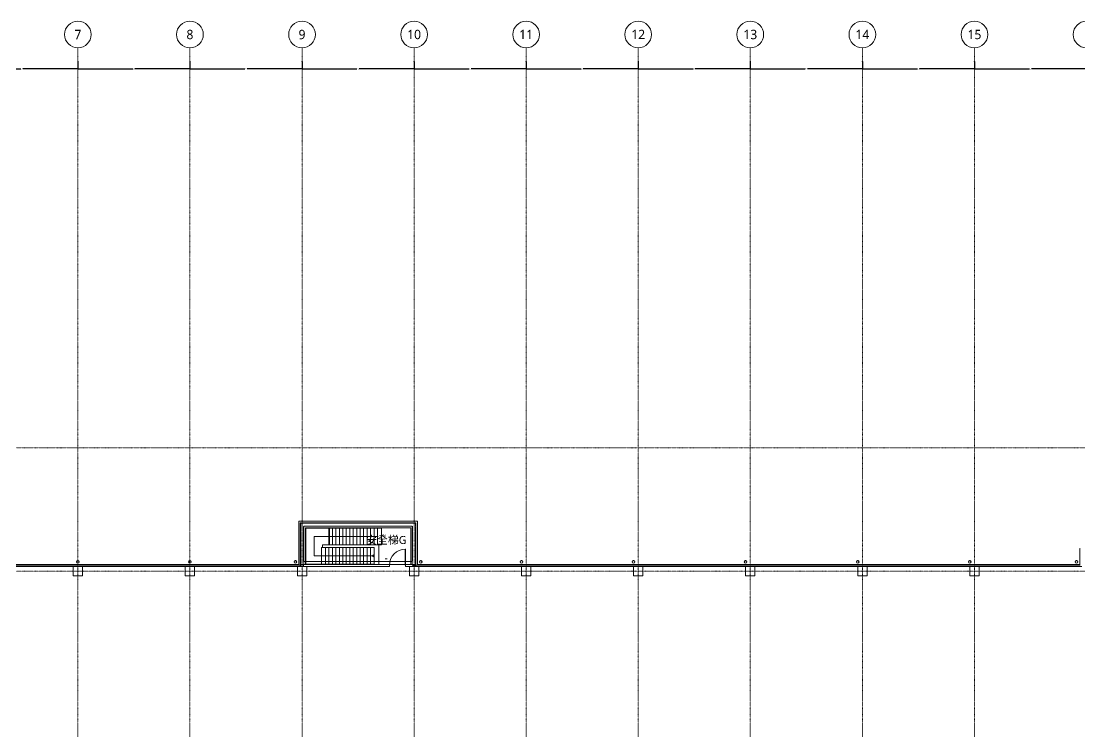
# Model space of a CAD drawing. Extents: x -32000 to 290600, y -29000 to 131250.
# Drawn here: x 47350 to 126700, y 77959 to 131250 of the extents above; entities that cross this region are included whole.
import ezdxf
from ezdxf.enums import TextEntityAlignment as Align

# ---------------------------------------------------------------- set-up
doc = ezdxf.new("R2010")
doc.units = 0
doc.header["$LTSCALE"] = 10
doc.linetypes.add('H12PL3$0$JJP_三點線', pattern=[0.9, 0.3, -0.15, 0, -0.15, 0, -0.15, 0, -0.15])
doc.linetypes.add('H12PL3$0$JJP_虛線(退縮線、投影線、地下室範圍、非屬本工程、圖面分區)', pattern=[0.45, 0.3, -0.15])
for name, color, linetype in [('H12PL3$0$A-DIM', 252, 'Continuous'), ('H12PL3$0$A-OBJE-MEP', 252, 'Continuous'), ('H12PL3$0$A-STRS', 252, 'Continuous'), ('H12PL3$0$A-TEXT', 252, 'Continuous'), ('H12PL3$0$A-WALL-EX', 252, 'Continuous'), ('H12PL3$0$A-WALL-IN', 252, 'Continuous'), ('H12PL3$0$A-ZONE', 252, 'Continuous'), ('H12PL3$0$Door', 252, 'Continuous'), ('H12PL3$0$S-COL', 252, 'Continuous'), ('H12PL3$0$S-GRID', 252, 'Continuous'), ('H12PL3$0$S-SLAB-SHOW', 252, 'Continuous'), ('H12PL3$0$S-WALL', 252, 'Continuous')]:
    doc.layers.add(name, color=color, linetype=linetype)
doc.styles.add('H12PL3$0$dim-txt', font='isocp.shx', dxfattribs={"width": 0.7, "bigfont": 'chineset.shx'})
doc.styles.add('H12PL3$0$Standard', font='', dxfattribs={"width": 0.8})
doc.styles.get('H12PL3$0$Standard').set_extended_font_data('Microsoft JhengHei')
doc.dimstyles.new('H12PL3$0$ARCH-dim-200MM', dxfattribs={"dimscale": 200, "dimtxt": 0.3, "dimasz": 0.1, "dimexe": 0.1, "dimexo": 0.1, "dimgap": 0.05, "dimtad": 1, "dimdec": 0, "dimlfac": 10, "dimrnd": 0.5, "dimdsep": 46, "dimtxsty": 'H12PL3$0$dim-txt', "dimblk": 'H12PL3$0$_Dot', "dimcen": 2, "dimclrd": 256, "dimclre": 256, "dimclrt": 256, "dimadec": 0, "dimazin": 0, "dimtfac": 1, "dimtix": 1, "dimtmove": 2, "dimatfit": 3, "dimldrblk": 'H12PL3$0$_OBLIQUE', "dimfxl": 1, "dimtvp": 1, "dimtolj": 1, "dimarcsym": 0})

# ---------------------------------------------------------------- blocks, each defined once
blk = doc.blocks.new('*D115')
at = {"layer": 'DEFPOINTS', "color": 0, "linetype": 'Continuous', "transparency": 16777216}
for p in [(43200, 128250), (51600, 128250), (51600, 127670)]:
    blk.add_point(p, dxfattribs=at)
at = {"layer": 'H12PL3$0$A-DIM', "linetype": 'Continuous', "lineweight": -2, "transparency": 16777216}
for p, q in [((43200, 128230), (43200, 127650)), ((51600, 128230), (51600, 127650)), ((43220, 127670), (47321, 127670)), ((51580, 127670), (47479, 127670))]:
    blk.add_line(p, q, dxfattribs=at)
at = {"layer": 'H12PL3$0$A-DIM', "linetype": 'Continuous', "lineweight": 0, "transparency": 16777216, "insert": (47400, 127670), "char_height": 60, "attachment_point": 5, "style": 'H12PL3$0$dim-txt'}
blk.add_mtext('\\A1;84000', dxfattribs=at)
blk = doc.blocks.new('H12PL3$0$_Dot')
blk = doc.blocks.new('H12PL3$0$_OBLIQUE')
at = {"color": 0, "linetype": 'ByBlock', "lineweight": -2}
blk.add_line((-0.5, -0.5), (0.5, 0.5), dxfattribs=at)
blk = doc.blocks.new('*D116')
at = {"layer": 'DEFPOINTS', "color": 0, "linetype": 'Continuous', "transparency": 16777216}
for p in [(51600, 128250), (60000, 128250), (60000, 127670)]:
    blk.add_point(p, dxfattribs=at)
at = {"layer": 'H12PL3$0$A-DIM', "linetype": 'Continuous', "lineweight": -2, "transparency": 16777216}
for p, q in [((51600, 128230), (51600, 127650)), ((60000, 128230), (60000, 127650)), ((51620, 127670), (55721, 127670)), ((59980, 127670), (55879, 127670))]:
    blk.add_line(p, q, dxfattribs=at)
at = {"layer": 'H12PL3$0$A-DIM', "linetype": 'Continuous', "lineweight": 0, "transparency": 16777216, "insert": (55800, 127670), "char_height": 60, "attachment_point": 5, "style": 'H12PL3$0$dim-txt'}
blk.add_mtext('\\A1;84000', dxfattribs=at)
blk = doc.blocks.new('*D117')
at = {"layer": 'DEFPOINTS', "color": 0, "linetype": 'Continuous', "transparency": 16777216}
for p in [(60000, 128250), (68400, 128250), (68400, 127670)]:
    blk.add_point(p, dxfattribs=at)
at = {"layer": 'H12PL3$0$A-DIM', "linetype": 'Continuous', "lineweight": -2, "transparency": 16777216}
for p, q in [((60000, 128230), (60000, 127650)), ((68400, 128230), (68400, 127650)), ((60020, 127670), (64121, 127670)), ((68380, 127670), (64279, 127670))]:
    blk.add_line(p, q, dxfattribs=at)
at = {"layer": 'H12PL3$0$A-DIM', "linetype": 'Continuous', "lineweight": 0, "transparency": 16777216, "insert": (64200, 127670), "char_height": 60, "attachment_point": 5, "style": 'H12PL3$0$dim-txt'}
blk.add_mtext('\\A1;84000', dxfattribs=at)
blk = doc.blocks.new('*D118')
at = {"layer": 'DEFPOINTS', "color": 0, "linetype": 'Continuous', "transparency": 16777216}
for p in [(68400, 128250), (76800, 128250), (76800, 127670)]:
    blk.add_point(p, dxfattribs=at)
at = {"layer": 'H12PL3$0$A-DIM', "linetype": 'Continuous', "lineweight": -2, "transparency": 16777216}
for p, q in [((68400, 128230), (68400, 127650)), ((76800, 128230), (76800, 127650)), ((68420, 127670), (72521, 127670)), ((76780, 127670), (72679, 127670))]:
    blk.add_line(p, q, dxfattribs=at)
at = {"layer": 'H12PL3$0$A-DIM', "linetype": 'Continuous', "lineweight": 0, "transparency": 16777216, "insert": (72600, 127670), "char_height": 60, "attachment_point": 5, "style": 'H12PL3$0$dim-txt'}
blk.add_mtext('\\A1;84000', dxfattribs=at)
blk = doc.blocks.new('*D119')
at = {"layer": 'DEFPOINTS', "color": 0, "linetype": 'Continuous', "transparency": 16777216}
for p in [(76800, 128250), (85200, 128250), (85200, 127670)]:
    blk.add_point(p, dxfattribs=at)
at = {"layer": 'H12PL3$0$A-DIM', "linetype": 'Continuous', "lineweight": -2, "transparency": 16777216}
for p, q in [((76800, 128230), (76800, 127650)), ((85200, 128230), (85200, 127650)), ((76820, 127670), (80921, 127670)), ((85180, 127670), (81079, 127670))]:
    blk.add_line(p, q, dxfattribs=at)
at = {"layer": 'H12PL3$0$A-DIM', "linetype": 'Continuous', "lineweight": 0, "transparency": 16777216, "insert": (81000, 127670), "char_height": 60, "attachment_point": 5, "style": 'H12PL3$0$dim-txt'}
blk.add_mtext('\\A1;84000', dxfattribs=at)
blk = doc.blocks.new('*D120')
at = {"layer": 'DEFPOINTS', "color": 0, "linetype": 'Continuous', "transparency": 16777216}
for p in [(85200, 128250), (93600, 128250), (93600, 127670)]:
    blk.add_point(p, dxfattribs=at)
at = {"layer": 'H12PL3$0$A-DIM', "linetype": 'Continuous', "lineweight": -2, "transparency": 16777216}
for p, q in [((85200, 128230), (85200, 127650)), ((93600, 128230), (93600, 127650)), ((85220, 127670), (89321, 127670)), ((93580, 127670), (89479, 127670))]:
    blk.add_line(p, q, dxfattribs=at)
at = {"layer": 'H12PL3$0$A-DIM', "linetype": 'Continuous', "lineweight": 0, "transparency": 16777216, "insert": (89400, 127670), "char_height": 60, "attachment_point": 5, "style": 'H12PL3$0$dim-txt'}
blk.add_mtext('\\A1;84000', dxfattribs=at)
blk = doc.blocks.new('*D121')
at = {"layer": 'DEFPOINTS', "color": 0, "linetype": 'Continuous', "transparency": 16777216}
for p in [(93600, 128250), (102000, 128250), (102000, 127670)]:
    blk.add_point(p, dxfattribs=at)
at = {"layer": 'H12PL3$0$A-DIM', "linetype": 'Continuous', "lineweight": -2, "transparency": 16777216}
for p, q in [((93600, 128230), (93600, 127650)), ((102000, 128230), (102000, 127650)), ((93620, 127670), (97721, 127670)), ((101980, 127670), (97879, 127670))]:
    blk.add_line(p, q, dxfattribs=at)
at = {"layer": 'H12PL3$0$A-DIM', "linetype": 'Continuous', "lineweight": 0, "transparency": 16777216, "insert": (97800, 127670), "char_height": 60, "attachment_point": 5, "style": 'H12PL3$0$dim-txt'}
blk.add_mtext('\\A1;84000', dxfattribs=at)
blk = doc.blocks.new('*D122')
at = {"layer": 'DEFPOINTS', "color": 0, "linetype": 'Continuous', "transparency": 16777216}
for p in [(102000, 128250), (110400, 128250), (110400, 127670)]:
    blk.add_point(p, dxfattribs=at)
at = {"layer": 'H12PL3$0$A-DIM', "linetype": 'Continuous', "lineweight": -2, "transparency": 16777216}
for p, q in [((102000, 128230), (102000, 127650)), ((110400, 128230), (110400, 127650)), ((102020, 127670), (106121, 127670)), ((110380, 127670), (106279, 127670))]:
    blk.add_line(p, q, dxfattribs=at)
at = {"layer": 'H12PL3$0$A-DIM', "linetype": 'Continuous', "lineweight": 0, "transparency": 16777216, "insert": (106200, 127670), "char_height": 60, "attachment_point": 5, "style": 'H12PL3$0$dim-txt'}
blk.add_mtext('\\A1;84000', dxfattribs=at)
blk = doc.blocks.new('*D123')
at = {"layer": 'DEFPOINTS', "color": 0, "linetype": 'Continuous', "transparency": 16777216}
for p in [(110400, 128250), (118800, 128250), (118800, 127670)]:
    blk.add_point(p, dxfattribs=at)
at = {"layer": 'H12PL3$0$A-DIM', "linetype": 'Continuous', "lineweight": -2, "transparency": 16777216}
for p, q in [((110400, 128230), (110400, 127650)), ((118800, 128230), (118800, 127650)), ((110420, 127670), (114521, 127670)), ((118780, 127670), (114679, 127670))]:
    blk.add_line(p, q, dxfattribs=at)
at = {"layer": 'H12PL3$0$A-DIM', "linetype": 'Continuous', "lineweight": 0, "transparency": 16777216, "insert": (114600, 127670), "char_height": 60, "attachment_point": 5, "style": 'H12PL3$0$dim-txt'}
blk.add_mtext('\\A1;84000', dxfattribs=at)
blk = doc.blocks.new('*D124')
at = {"layer": 'DEFPOINTS', "color": 0, "linetype": 'Continuous', "transparency": 16777216}
for p in [(118800, 128250), (127200, 128250), (127200, 127670)]:
    blk.add_point(p, dxfattribs=at)
at = {"layer": 'H12PL3$0$A-DIM', "linetype": 'Continuous', "lineweight": -2, "transparency": 16777216}
for p, q in [((118800, 128230), (118800, 127650)), ((127200, 128230), (127200, 127650)), ((118820, 127670), (122921, 127670)), ((127180, 127670), (123079, 127670))]:
    blk.add_line(p, q, dxfattribs=at)
at = {"layer": 'H12PL3$0$A-DIM', "linetype": 'Continuous', "lineweight": 0, "transparency": 16777216, "insert": (123000, 127670), "char_height": 60, "attachment_point": 5, "style": 'H12PL3$0$dim-txt'}
blk.add_mtext('\\A1;84000', dxfattribs=at)
blk = doc.blocks.new('H12PL3')
at = {"layer": 'H12PL3$0$A-OBJE-MEP', "lineweight": 0, "flags": 128}
for points in [[(51695, 90700, 1), (51505, 90700, 1)], [(60095, 90700, 1), (59905, 90700, 1)], [(67995, 90700, 1), (67805, 90700, 1)], [(77395, 90700, 1), (77205, 90700, 1)], [(84945, 90700, 1), (84755, 90700, 1)], [(93345, 90700, 1), (93155, 90700, 1)], [(101745, 90700, 1), (101555, 90700, 1)], [(110145, 90700, 1), (109955, 90700, 1)], [(118545, 90700, 1), (118355, 90700, 1)], [(126545, 90700, 1), (126355, 90700, 1)]]:
    blk.add_lwpolyline(points, format="xyb", close=True, dxfattribs=at)
at = {"layer": 'H12PL3$0$A-OBJE-MEP', "lineweight": 0}
for centre in [(51600, 90700), (60000, 90700), (67900, 90700), (77300, 90700), (84850, 90700), (93250, 90700), (101650, 90700), (110050, 90700), (118450, 90700), (126450, 90700)]:
    blk.add_circle(centre, 100, dxfattribs=at)
at = {"layer": 'H12PL3$0$A-STRS', "lineweight": 0}
for p, q in [((70420, 93230), (68680, 93230)), ((68680, 93230), (68680, 90530)), ((70420, 93230), (68680, 93230)), ((68680, 93230), (68680, 90530)), ((74060, 93230), (70420, 93230)), ((70420, 93230), (70420, 91980)), ((70420, 93230), (70420, 91980)), ((70420, 91980), (70420, 93230)), ((70680, 93230), (70420, 93230)), ((70420, 93230), (70420, 91980)), ((70680, 93230), (70680, 91980)), ((70680, 91980), (70680, 93230)), ((70680, 93230), (70680, 91980)), ((70940, 93230), (70680, 93230)), ((70940, 93230), (70940, 91980)), ((70940, 91980), (70940, 93230)), ((70940, 93230), (70940, 91980)), ((71200, 93230), (70940, 93230)), ((71200, 93230), (71200, 91980)), ((71200, 91980), (71200, 93230)), ((71200, 93230), (71200, 91980)), ((71460, 93230), (71200, 93230)), ((71460, 93230), (71460, 91980)), ((71460, 91980), (71460, 93230)), ((71460, 93230), (71460, 91980)), ((71720, 93230), (71460, 93230)), ((71720, 93230), (71720, 91980)), ((71720, 91980), (71720, 93230)), ((71720, 93230), (71720, 91980)), ((71980, 93230), (71720, 93230)), ((71980, 93230), (71980, 91980)), ((71980, 91980), (71980, 93230)), ((71980, 93230), (71980, 91980)), ((72240, 93230), (71980, 93230)), ((72240, 93230), (72240, 91980)), ((72240, 91980), (72240, 93230)), ((72240, 93230), (72240, 91980)), ((72500, 93230), (72240, 93230)), ((72500, 93230), (72500, 91980)), ((72500, 91980), (72500, 93230)), ((72500, 93230), (72500, 91980)), ((72760, 93230), (72500, 93230)), ((72760, 93230), (72760, 91980)), ((72760, 91980), (72760, 93230)), ((72760, 93230), (72760, 91980)), ((73020, 93230), (72760, 93230)), ((73020, 93230), (73020, 91980)), ((73020, 91980), (73020, 93230)), ((73020, 93230), (73020, 91980)), ((73280, 93230), (73020, 93230)), ((73280, 93230), (73280, 91980)), ((73280, 91980), (73280, 93230)), ((73280, 93230), (73280, 91980)), ((73540, 93230), (73280, 93230)), ((73540, 93230), (73540, 91980)), ((73540, 91980), (73540, 93230)), ((73540, 93230), (73540, 91980)), ((73800, 93230), (73540, 93230)), ((73800, 93230), (73800, 91980)), ((73800, 91980), (73800, 93230)), ((73800, 93230), (73800, 91980)), ((74060, 93230), (73800, 93230)), ((74060, 93230), (74060, 91980)), ((74060, 91980), (74060, 93230)), ((69305, 91155), (69305, 92605)), ((69305, 92605), (70420, 92605)), ((70420, 92605), (73800, 92605)), ((73800, 92605), (74060, 92605)), ((69930, 91780), (69930, 91980)), ((69930, 91980), (70420, 91980)), ((69930, 91980), (70420, 91980)), ((69930, 91780), (69930, 91980)), ((70160, 91780), (69930, 91780)), ((70160, 91780), (69930, 91780)), ((73800, 91780), (70160, 91780)), ((70160, 90530), (70160, 91780)), ((70160, 90530), (70160, 91780)), ((70160, 90530), (70160, 91780)), ((70420, 91780), (70160, 91780)), ((70160, 91780), (70160, 90530)), ((70160, 90530), (70160, 91780)), ((70420, 91980), (74060, 91980)), ((70420, 91980), (70680, 91980)), ((70420, 90530), (70420, 91780)), ((70680, 91780), (70420, 91780)), ((70420, 91780), (70420, 90530)), ((70420, 90530), (70420, 91780)), ((70680, 91980), (70940, 91980)), ((70680, 90530), (70680, 91780)), ((70940, 91780), (70680, 91780)), ((70680, 91780), (70680, 90530)), ((70680, 90530), (70680, 91780)), ((70940, 91980), (71200, 91980)), ((70940, 90530), (70940, 91780)), ((71200, 91780), (70940, 91780)), ((70940, 91780), (70940, 90530)), ((70940, 90530), (70940, 91780)), ((71200, 91980), (71460, 91980)), ((71200, 90530), (71200, 91780)), ((71460, 91780), (71200, 91780)), ((71200, 91780), (71200, 90530)), ((71200, 90530), (71200, 91780)), ((71460, 91980), (71720, 91980)), ((71460, 90530), (71460, 91780)), ((71720, 91780), (71460, 91780)), ((71460, 91780), (71460, 90530)), ((71460, 90530), (71460, 91780)), ((71720, 91980), (71980, 91980)), ((71720, 90530), (71720, 91780)), ((71980, 91780), (71720, 91780)), ((71720, 91780), (71720, 90530)), ((71720, 90530), (71720, 91780)), ((71980, 91980), (72240, 91980)), ((71980, 90530), (71980, 91780)), ((72240, 91780), (71980, 91780)), ((71980, 91780), (71980, 90530)), ((71980, 90530), (71980, 91780)), ((72240, 91980), (72500, 91980)), ((72240, 90530), (72240, 91780)), ((72500, 91780), (72240, 91780)), ((72240, 91780), (72240, 90530)), ((72240, 90530), (72240, 91780)), ((72500, 91980), (72760, 91980)), ((72500, 90530), (72500, 91780)), ((72760, 91780), (72500, 91780)), ((72500, 91780), (72500, 90530)), ((72500, 90530), (72500, 91780)), ((72760, 91980), (73020, 91980)), ((72760, 90530), (72760, 91780)), ((73020, 91780), (72760, 91780)), ((72760, 91780), (72760, 90530)), ((72760, 90530), (72760, 91780)), ((73020, 91980), (73280, 91980)), ((73020, 90530), (73020, 91780)), ((73280, 91780), (73020, 91780)), ((73020, 91780), (73020, 90530)), ((73020, 90530), (73020, 91780)), ((73280, 91980), (73540, 91980)), ((73280, 90530), (73280, 91780)), ((73540, 91780), (73280, 91780)), ((73280, 91780), (73280, 90530)), ((73280, 90530), (73280, 91780)), ((73540, 91980), (73800, 91980)), ((73540, 90530), (73540, 91780)), ((73800, 91780), (73540, 91780)), ((73540, 91780), (73540, 90530)), ((73540, 90530), (73540, 91780)), ((73800, 91980), (74060, 91980)), ((73800, 90530), (73800, 91780)), ((73800, 90530), (73800, 91780)), ((68680, 90530), (69853.32, 90530)), ((68680, 90530), (70160, 90530)), ((70160, 91155), (69305, 91155)), ((69853.32, 90530), (70160, 90530)), ((73540, 91155), (70160, 91155)), ((70160, 90530), (73800, 90530)), ((70160, 90530), (70420, 90530)), ((70420, 90530), (70680, 90530)), ((70680, 90530), (70940, 90530)), ((70940, 90530), (71200, 90530)), ((71200, 90530), (71460, 90530)), ((71460, 90530), (71720, 90530)), ((71720, 90530), (71980, 90530)), ((71980, 90530), (72240, 90530)), ((72240, 90530), (72500, 90530)), ((72500, 90530), (72760, 90530)), ((72760, 90530), (73020, 90530)), ((73020, 90530), (73280, 90530)), ((73280, 90530), (73540, 90530)), ((73800, 91155), (73540, 91155)), ((73540, 90530), (73800, 90530)), ((73800, 91155), (73700, 91230)), ((73700, 91080), (73800, 91155))]:
    blk.add_line(p, q, dxfattribs=at)
at = {"layer": 'H12PL3$0$A-STRS', "linetype": 'H12PL3$0$JJP_虛線(退縮線、投影線、地下室範圍、非屬本工程、圖面分區)', "lineweight": 0}
for p, q in [((70466.68, 93230), (70466.68, 91980)), ((74366.68, 93230), (74060, 93230)), ((74366.68, 91980), (74366.68, 93230)), ((69930, 91780), (69853.32, 91780)), ((69853.32, 91780), (69853.32, 90530)), ((73535.65, 91780), (73535.65, 90530)), ((74060, 91980), (74366.68, 91980))]:
    blk.add_line(p, q, dxfattribs=at)
at = {"layer": 'H12PL3$0$A-STRS', "lineweight": 0, "flags": 128}
blk.add_lwpolyline([(74060, 92630, 1), (74060, 92580, 1)], format="xyb", close=True, dxfattribs=at)
at = {"layer": 'H12PL3$0$A-WALL-EX', "lineweight": 0}
for p, q in [((18000, 90465), (68150, 90465)), ((68270, 90465), (68150, 90465)), ((68270, 90465), (68150, 90465)), ((68270, 90350), (68270, 90465)), ((77050, 90465), (76930, 90465)), ((76930, 90465), (76930, 90350)), ((77050, 90465), (76930, 90465)), ((77050, 90465), (126700, 90465)), ((126700, 90465), (126735, 90465)), ((68150, 90350), (68270, 90350)), ((68150, 90350), (68270, 90350)), ((76930, 90350), (77050, 90350)), ((76930, 90350), (77050, 90350))]:
    blk.add_line(p, q, dxfattribs=at)
at = {"layer": 'H12PL3$0$A-WALL-EX', "lineweight": 0, "flags": 128}
for points in [[(68150, 93760), (68150, 93640)], [(77050, 93760), (68150, 93760)], [(68150, 93640), (68150, 90465)], [(68270, 90350), (68270, 93640)], [(68270, 93640), (76930, 93640)], [(76930, 93640), (76930, 90350)], [(77050, 93760), (77050, 93640)], [(77050, 90465), (77050, 93640)], [(126700, 91700), (126735, 91700)], [(126700, 91700), (126700, 90500)], [(18000, 90500), (68150, 90500)], [(18000, 90500), (68150, 90500)], [(18000, 90500), (68150, 90500)], [(18000, 90500), (68150, 90500)], [(18000, 90500), (68150, 90500)], [(68150, 90500), (18000, 90500)], [(68150, 90500), (68150, 90465)], [(77050, 90500), (126700, 90500)], [(77050, 90500), (126700, 90500)], [(77050, 90500), (126700, 90500)], [(77050, 90500), (126700, 90500)], [(77050, 90500), (126700, 90500)], [(126700, 90500), (77050, 90500)], [(77050, 90500), (77050, 90465)], [(17965, 90350), (68150, 90350)], [(68150, 90350), (68270, 90350)], [(77050, 90350), (76930, 90350)], [(77050, 90350), (126850, 90350)]]:
    blk.add_lwpolyline(points, dxfattribs=at)
at = {"layer": 'H12PL3$0$A-WALL-IN', "lineweight": 0}
for p, q in [((74950, 90500), (74950, 90350)), ((76150, 90500), (76150, 90350))]:
    blk.add_line(p, q, dxfattribs=at)
at = {"layer": 'H12PL3$0$A-WALL-IN', "lineweight": 0, "flags": 128}
for points in [[(68537, 93372.5), (68537, 90500)], [(68650, 93372.5), (68537, 93372.5)], [(76663, 93372.5), (68650, 93372.5)], [(68650, 93259.5), (76550, 93259.5)], [(68650, 90500), (68650, 93259.5)], [(76550, 93259.5), (76550, 90500)], [(76663, 93372.5), (76663, 93259.5)], [(76663, 90500), (76663, 93259.5)], [(68537, 90500), (68270, 90500)], [(68270, 90500), (68270, 90350)], [(74950, 90500), (68650, 90500)], [(76550, 90500), (76150, 90500)], [(76930, 90500), (76663, 90500)], [(76930, 90350), (76930, 90500)], [(68750, 90350), (74950, 90350)], [(76150, 90350), (76450, 90350)]]:
    blk.add_lwpolyline(points, dxfattribs=at)
at = {"layer": 'H12PL3$0$Door', "lineweight": 0}
for p, q in [((76150, 91650), (76120, 91650)), ((76120, 91650), (76120, 90450)), ((76150, 90450), (76150, 91650)), ((74950, 90450), (74950, 90350)), ((76120, 90450), (76150, 90450)), ((76150, 90450), (76150, 90350))]:
    blk.add_line(p, q, dxfattribs=at)
blk.add_arc((76150, 90450), 1200, 90, 180, dxfattribs=at)
at = {"layer": 'H12PL3$0$S-COL', "lineweight": 0, "flags": 128}
for points in [[(51250, 90350), (51250, 89650), (51950, 89650), (51950, 90350)], [(59650, 90350), (59650, 89650), (60350, 89650), (60350, 90350)], [(68050, 90350), (68050, 89650), (68750, 89650), (68750, 90350), (68270, 90350)], [(76930, 90350), (76450, 90350), (76450, 89650), (77150, 89650), (77150, 90350)], [(84850, 90350), (84850, 89650), (85550, 89650), (85550, 90350)], [(93250, 90350), (93250, 89650), (93950, 89650), (93950, 90350)], [(101650, 90350), (101650, 89650), (102350, 89650), (102350, 90350)], [(110050, 90350), (110050, 89650), (110750, 89650), (110750, 90350)], [(118450, 90350), (118450, 89650), (119150, 89650), (119150, 90350)]]:
    blk.add_lwpolyline(points, dxfattribs=at)
at = {"layer": 'H12PL3$0$S-GRID', "linetype": 'H12PL3$0$JJP_三點線', "lineweight": 0}
for p, q in [((51600, 128250), (51600, 129250)), ((60000, 128250), (60000, 129250)), ((68400, 128250), (68400, 129250)), ((76800, 128250), (76800, 129250)), ((85200, 128250), (85200, 129250)), ((93600, 128250), (93600, 129250)), ((102000, 128250), (102000, 129250)), ((110400, 128250), (110400, 129250)), ((118800, 128250), (118800, 129250)), ((51600, 128250), (51600, -28000)), ((60000, 128250), (60000, -28000)), ((68400, 128250), (68400, -28000)), ((76800, 128250), (76800, -28000)), ((85200, 128250), (85200, -28000)), ((93600, 128250), (93600, -28000)), ((102000, 128250), (102000, -28000)), ((110400, 128250), (110400, -28000)), ((118800, 128250), (118800, -28000)), ((-29000, 99250), (289600, 99250)), ((-29000, 90000), (289600, 90000))]:
    blk.add_line(p, q, dxfattribs=at)
at = {"layer": 'H12PL3$0$S-GRID', "lineweight": 0}
for centre in [(51600, 130250), (60000, 130250), (68400, 130250), (76800, 130250), (85200, 130250), (93600, 130250), (102000, 130250), (110400, 130250), (118800, 130250), (127200, 130250)]:
    blk.add_circle(centre, 1000, dxfattribs=at)
at = {"layer": 'H12PL3$0$S-GRID', "linetype": 'H12PL3$0$JJP_三點線', "lineweight": 0}
for p in [(51600, 128250), (51600, 128250), (60000, 128250), (60000, 128250), (68400, 128250), (68400, 128250), (76800, 128250), (76800, 128250), (85200, 128250), (85200, 128250), (93600, 128250), (93600, 128250), (102000, 128250), (102000, 128250), (110400, 128250), (110400, 128250), (118800, 128250), (118800, 128250)]:
    blk.add_point(p, dxfattribs=at)
at = {"layer": 'H12PL3$0$S-SLAB-SHOW', "lineweight": 0, "flags": 128}
blk.add_lwpolyline([(74160, 90500), (76550, 90500), (76550, 93260), (74060, 93260), (74060, 91980), (74160, 91980)], close=True, dxfattribs=at)
at = {"layer": 'H12PL3$0$S-WALL', "linetype": 'H12PL3$0$JJP_虛線(退縮線、投影線、地下室範圍、非屬本工程、圖面分區)', "lineweight": 0, "flags": 128}
for points in [[(68300, 93610), (68300, 93390)], [(76900, 93610), (68300, 93610)], [(68300, 93390), (68300, 90350)], [(68520, 90720), (68520, 93390)], [(68520, 93390), (76680, 93390)], [(76680, 93390), (76680, 90720)], [(76900, 93610), (76900, 93390)], [(76900, 90440), (76900, 93390)], [(76680, 90720), (68520, 90720)], [(68520, 90500), (76680, 90500)], [(68520, 90350), (68520, 90500)], [(76680, 90500), (76680, 90440)], [(76900, 90440), (76680, 90440)]]:
    blk.add_lwpolyline(points, dxfattribs=at)
at = {"layer": 'H12PL3$0$A-TEXT', "linetype": 'Continuous', "lineweight": 0, "insert": (74291.89, 92668.3), "char_height": 200, "attachment_point": 4, "style": 'H12PL3$0$Standard'}
blk.add_mtext('\\A1;DN', dxfattribs=at)
at = {"layer": 'H12PL3$0$A-ZONE', "style": 'H12PL3$0$Standard'}
for s, p in [('安全梯G', (74710.41, 92644.99)), ('-', (74710.41, 91303.1))]:
    blk.add_text(s, height=600, dxfattribs=at).set_placement(p, align=Align.TOP_CENTER)
at = {"layer": 'H12PL3$0$S-GRID', "style": 'H12PL3$0$Standard'}
for s, p in [('7', (51600, 130600)), ('8', (60000, 130600)), ('9', (68400, 130600)), ('10', (76800, 130602.36)), ('11', (85200, 130602.36)), ('12', (93600, 130602.36)), ('13', (102000, 130602.36)), ('14', (110400, 130602.36)), ('15', (118800, 130602.36))]:
    blk.add_text(s, height=700, dxfattribs=at).set_placement(p, align=Align.TOP_CENTER)
at = {"layer": 'H12PL3$0$A-DIM', "linetype": 'Continuous', "lineweight": 0}
for base, p1, p2, picture, middle in [((51600, 127670), (43200, 128250), (51600, 128250), '*D115', (47400, 127670)), ((60000, 127670), (51600, 128250), (60000, 128250), '*D116', (55800, 127670)), ((68400, 127670), (60000, 128250), (68400, 128250), '*D117', (64200, 127670)), ((76800, 127670), (68400, 128250), (76800, 128250), '*D118', (72600, 127670)), ((85200, 127670), (76800, 128250), (85200, 128250), '*D119', (81000, 127670)), ((93600, 127670), (85200, 128250), (93600, 128250), '*D120', (89400, 127670)), ((102000, 127670), (93600, 128250), (102000, 128250), '*D121', (97800, 127670)), ((110400, 127670), (102000, 128250), (110400, 128250), '*D122', (106200, 127670)), ((118800, 127670), (110400, 128250), (118800, 128250), '*D123', (114600, 127670)), ((127200, 127670), (118800, 128250), (127200, 128250), '*D124', (123000, 127670))]:
    dim = blk.add_linear_dim(base=base, p1=p1, p2=p2, dimstyle='H12PL3$0$ARCH-dim-200MM', dxfattribs=at)
    dim.commit()
    dim.dimension.update_dxf_attribs({"geometry": picture, "text_midpoint": middle, "dimtype": 128})

msp = doc.modelspace()

# ---------------------------------------------------------------- block references
msp.add_blockref('H12PL3', (0, 0))

doc.saveas('drawing.dxf')
